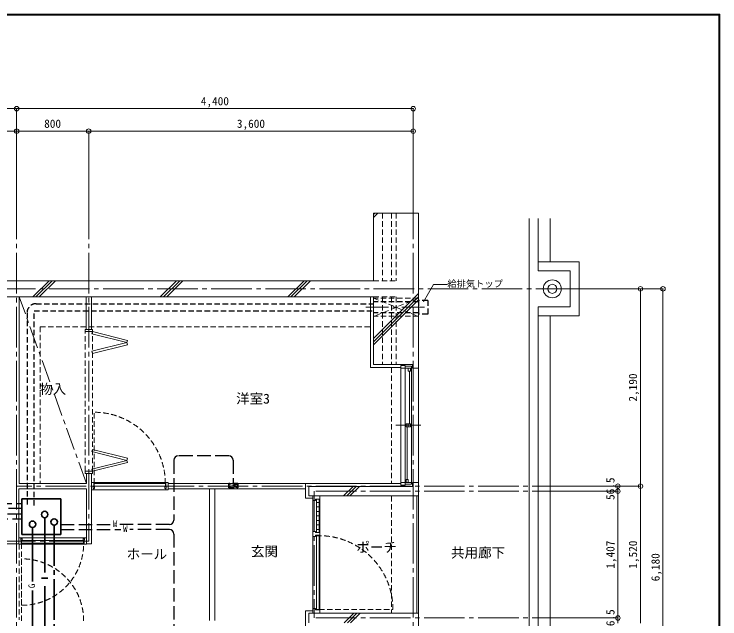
# Model space of a CAD drawing. Units: millimetres at full size, sheet at 1:50. Extents: x -9674 to 9699, y -6794 to 6791.
# Drawn here: x 1870 to 9699, y 78 to 6791 of the extents above; entities that cross this region are included whole.
import ezdxf
from ezdxf.enums import TextEntityAlignment as Align

# ---------------------------------------------------------------- set-up
doc = ezdxf.new("R2010")
doc.units = ezdxf.units.MM
doc.header["$LTSCALE"] = 50
doc.header["$PDMODE"] = 32
doc.header["$PDSIZE"] = 50
for name, pattern in [('CHAIN1', [8, 5, -1, 1, -1]), ('CHAIN2', [12, 9, -1, 1, -1]), ('DASHED1', [1.8, 1.2, -0.6]), ('DASHED3', [4, 3, -1])]:
    doc.linetypes.add(name, pattern=pattern)
for name, color, linetype, lineweight in [('0-0_図面枠', 7, 'Continuous', 9), ('1-0_芯', 134, 'CHAIN2', 9), ('1-1_躯体', 134, 'Continuous', 9), ('1-2_間仕切', 134, 'Continuous', 9), ('1-3_建具', 134, 'Continuous', 9), ('1-5_設備', 134, 'Continuous', 9), ('1-6_ﾊﾞﾙｺﾆｰ・階段', 134, 'Continuous', 9), ('1-7_その他', 134, 'DASHED1', 9), ('1-8_ハッチ', 134, 'Continuous', 9), ('1-B_寸法', 134, 'Continuous', 9), ('1-C_梁', 134, 'DASHED1', 9), ('2-2', 5, 'DASHED3', 25), ('2-3_建具', 4, 'Continuous', 35), ('2-7_その他', 7, 'Continuous', 25), ('2-9_金物', 1, 'CHAIN2', 35), ('2-A_文字', 6, 'Continuous', 35), ('2-B_寸法', 4, 'Continuous', 35), ('2-C', 2, 'DASHED1', 25)]:
    doc.layers.add(name, color=color, linetype=linetype, lineweight=lineweight)
doc.layers.add('1-A_文字', color=134, linetype='Continuous')
doc.styles.add('ＭＳ ゴシック', font='')
doc.styles.get('ＭＳ ゴシック').set_extended_font_data('MS Gothic')

msp = doc.modelspace()

# ---------------------------------------------------------------- linework, layer by layer
at = {"layer": '0-0_図面枠'}
for p, q in [((9697.16, 6789.66), (-9672.16, 6789.66)), ((9695.4, 6787.9), (-9670.4, 6787.9)), ((-9668.64, 6786.14), (9693.64, 6786.14)), ((9691.87, 6784.38), (-9666.87, 6784.38)), ((9690.11, 6782.61), (-9665.11, 6782.61)), ((9688.35, 6780.85), (-9663.35, 6780.85)), ((9688.35, -6783.35), (9688.35, 6780.85)), ((9690.11, -6785.11), (9690.11, 6782.61)), ((9691.87, -6786.88), (9691.87, 6784.38)), ((9693.64, 6786.14), (9693.64, -6788.64)), ((9695.4, -6790.4), (9695.4, 6787.9)), ((9697.16, -6792.16), (9697.16, 6789.66))]:
    msp.add_line(p, q, dxfattribs=at)
msp.add_lwpolyline([(9698.92, -6793.93), (9698.92, 6791.43), (-9673.92, 6791.43)], dxfattribs=at)
at = {"layer": '1-0_芯'}
for p, q in [((1897.5, 4741.87), (1897.5, -3438.13)), ((2697.5, 4741.87), (2697.5, 941.87)), ((6297.5, 4741.87), (6297.5, -3438.13)), ((-8542.5, 3741.87), (8067.5, 3741.87)), ((8067.5, 1551.87), (1897.5, 1551.87)), ((5197.5, 1495.37), (5197.5, 88.37)), ((8067.5, 1495.37), (5197.5, 1495.37)), ((-8542.5, 941.87), (2697.5, 941.87)), ((8067.5, 88.37), (5197.5, 88.37))]:
    msp.add_line(p, q, dxfattribs=at)
at = {"layer": '1-1_躯体'}
for p, q in [((5857.5, 4581.87), (6357.5, 4581.87)), ((5857.5, 4581.87), (5857.5, 3831.87)), ((6357.5, 4581.87), (6357.5, 2861.85)), ((-6742.5, 3831.87), (5857.5, 3831.87)), ((6287.5, 2901.85), (5857.5, 2901.85)), ((6287.5, 2901.85), (6287.5, 2861.85)), ((6287.5, 2861.85), (6357.5, 2861.85)), ((6287.5, 1547.87), (6287.5, 1591.85)), ((6287.5, 1547.87), (5137.5, 1547.87)), ((6357.5, 140.87), (6357.5, -4.15))]:
    msp.add_line(p, q, dxfattribs=at)
at = {"layer": '1-1_躯体', "linetype": 'DASHED1'}
for p, q in [((5957.5, 4581.87), (5957.5, 3831.87)), ((6057.5, 4581.87), (6057.5, 3831.87)), ((6107.5, 4581.87), (6107.5, 3831.87)), ((5857.5, 3831.87), (6107.5, 3831.87)), ((5857.5, 3651.87), (6107.5, 3651.87)), ((5957.5, 3651.87), (5957.5, 2901.85)), ((6057.5, 3651.87), (6057.5, 2901.85)), ((6107.5, 3651.87), (6107.5, 2901.85))]:
    msp.add_line(p, q, dxfattribs=at)
at = {"layer": '1-1_躯体'}
for points in [[(-6742.5, 3651.87), (5857.5, 3651.87), (5857.5, 2901.85)], [(6287.5, 1591.85), (6357.5, 1591.85), (6357.5, 1442.87)], [(6357.5, 1442.87), (5137.5, 1442.87), (5137.5, 1547.87)], [(6357.5, 140.87), (5137.5, 140.87), (5137.5, 35.87)]]:
    msp.add_lwpolyline(points, dxfattribs=at)
at = {"layer": '1-2_間仕切'}
for p, q in [((1927.5, 3651.87), (1927.5, 1581.87)), ((2667.5, 3651.87), (2667.5, 3291.87)), ((2727.5, 3651.87), (2727.5, 3291.87)), ((2671.5, 1581.87), (2671.5, 1691.87)), ((2727.5, 1691.87), (2727.5, 1581.87)), ((1927.5, 1581.87), (2671.5, 1581.87)), ((5102.5, 1582.87), (3577.5, 1582.87)), ((1923.5, 1521.87), (2671.5, 1521.87)), ((1923.5, 1521.87), (1923.5, 911.87)), ((2671.5, 1521.87), (2671.5, 911.87)), ((2727.5, 1521.87), (2727.5, 911.87)), ((5102.5, 1521.87), (3577.5, 1521.87)), ((967.5, 911.87), (1923.5, 911.87)), ((2671.5, 911.87), (2727.5, 911.87))]:
    msp.add_line(p, q, dxfattribs=at)
at = {"layer": '1-3_建具'}
for p, q in [((2660, 3291.87), (2660, 3266.87)), ((2740, 3291.87), (2660, 3291.87)), ((2740, 3291.87), (2740, 3266.87)), ((2740, 3266.87), (2660, 3266.87)), ((2733.94, 3242.62), (2740, 3266.87)), ((2733.94, 3048.59), (3121.99, 3145.6)), ((3121.99, 3145.6), (3128.06, 3121.35)), ((3128.06, 3121.35), (2740, 3024.33)), ((2733.94, 3048.59), (2740, 3024.33)), ((6160.5, 2891.85), (6160.5, 2861.85)), ((6160.5, 2891.85), (6161.53, 2891.85)), ((6160.5, 2891.85), (6207.5, 2891.85)), ((6160.5, 1591.85), (6160.5, 2861.85)), ((6160.5, 2861.85), (6207.5, 2861.85)), ((6207.5, 2891.85), (6207.5, 2861.85)), ((6277.5, 2881.85), (6207.5, 2881.85)), ((6207.5, 2861.85), (6277.5, 2861.85)), ((6207.5, 2846.85), (6207.5, 2861.85)), ((6207.5, 2846.85), (6207.5, 1606.85)), ((6242.5, 2826.85), (6242.5, 2861.85)), ((6266.5, 2826.85), (6242.5, 2826.85)), ((6254.5, 2244.35), (6254.5, 2826.85)), ((6266.5, 2826.85), (6266.5, 2861.85)), ((6277.5, 2881.85), (6277.5, 2846.85)), ((6277.5, 2846.85), (6277.5, 1606.85)), ((6357.5, 1591.85), (6357.5, 2861.85)), ((6380.98, 2226.85), (6104.02, 2226.85)), ((6266.5, 2244.35), (6218.5, 2244.35)), ((6218.5, 2244.35), (6218.5, 2209.35)), ((6266.5, 2209.35), (6218.5, 2209.35)), ((6230.5, 2209.35), (6230.5, 1626.85)), ((6242.5, 2244.35), (6242.5, 2209.35)), ((6266.5, 2244.35), (6266.5, 2209.35)), ((2733.94, 1935.15), (2740, 1959.4)), ((3128.06, 1862.39), (2740, 1959.4)), ((2733.94, 1935.15), (3121.99, 1838.14)), ((3121.99, 1838.14), (3128.06, 1862.39)), ((2733.94, 1741.12), (2740, 1716.87)), ((2740, 1691.87), (2660, 1691.87)), ((2740, 1716.87), (2740, 1691.87)), ((2727.5, 1591.87), (2727.5, 1511.87)), ((2727.5, 1591.87), (2752.5, 1591.87)), ((2757.5, 1551.87), (2757.5, 1581.87)), ((2757.5, 1581.87), (3547.5, 1581.87)), ((3547.5, 1581.87), (3547.5, 1551.87)), ((3552.5, 1546.87), (3552.5, 1591.87)), ((6160.5, 1591.85), (6207.5, 1591.85)), ((6160.5, 1561.85), (6160.5, 1591.85)), ((6207.5, 1606.85), (6207.5, 1591.85)), ((6207.5, 1591.85), (6277.5, 1591.85)), ((6207.5, 1561.85), (6207.5, 1591.85)), ((6277.5, 1571.85), (6207.5, 1571.85)), ((6218.5, 1626.85), (6218.5, 1591.85)), ((6277.5, 1571.85), (6277.5, 1606.85)), ((2727.5, 1511.87), (2752.5, 1511.87)), ((2747.5, 1546.87), (2762.5, 1546.87)), ((2747.5, 1526.87), (2747.5, 1546.87)), ((2762.5, 1526.87), (2747.5, 1526.87)), ((2752.5, 1526.87), (2752.5, 1511.87)), ((3552.5, 1511.87), (2752.5, 1511.87)), ((3547.5, 1551.87), (2757.5, 1551.87)), ((2762.5, 1546.87), (2762.5, 1526.87)), ((3542.5, 1546.87), (3542.5, 1526.87)), ((3557.5, 1546.87), (3542.5, 1546.87)), ((3557.5, 1526.87), (3542.5, 1526.87)), ((3552.5, 1526.87), (3552.5, 1511.87)), ((3552.5, 1511.87), (3577.5, 1511.87)), ((3557.5, 1546.87), (3557.5, 1526.87)), ((6160.5, 1561.85), (6161.53, 1561.85)), ((6160.5, 1561.85), (6207.5, 1561.85)), ((5182.5, 1442.87), (5182.5, 1391.87)), ((5182.5, 1427.87), (5182.5, 1406.87)), ((5262.5, 1406.87), (5262.5, 1442.87)), ((5212.5, 1391.87), (5182.5, 1391.87)), ((5182.5, 1046.87), (5182.5, 1391.87)), ((5222.5, 1036.87), (5222.5, 1406.87)), ((5222.5, 1371.87), (5252.5, 1371.87)), ((5252.5, 1036.87), (5252.5, 1406.87)), ((5262.5, 1406.87), (5262.5, 1036.87)), ((5222.5, 1321.87), (5252.5, 1321.87)), ((5222.5, 1271.87), (5252.5, 1271.87)), ((5222.5, 1221.87), (5252.5, 1221.87)), ((5222.5, 1171.87), (5252.5, 1171.87)), ((5222.5, 1121.87), (5252.5, 1121.87)), ((5182.5, 1046.87), (5182.5, 991.87)), ((5222.5, 1071.87), (5252.5, 1071.87)), ((1943.5, 971.87), (1958.5, 971.87)), ((1943.5, 951.87), (1943.5, 971.87)), ((1943.5, 951.87), (1958.5, 951.87)), ((1948.5, 976.87), (1948.5, 971.87)), ((1948.5, 976.87), (2646.5, 976.87)), ((1948.5, 951.87), (1948.5, 906.87)), ((1953.5, 916.87), (1953.5, 946.87)), ((2641.5, 946.87), (1953.5, 946.87)), ((1958.5, 951.87), (1958.5, 971.87)), ((2636.5, 951.87), (2636.5, 971.87)), ((2651.5, 971.87), (2636.5, 971.87)), ((2651.5, 951.87), (2636.5, 951.87)), ((2641.5, 916.87), (2641.5, 946.87)), ((2646.5, 976.87), (2646.5, 971.87)), ((2646.5, 976.87), (2671.5, 976.87)), ((2646.5, 951.87), (2646.5, 906.87)), ((2651.5, 951.87), (2651.5, 971.87)), ((5212.5, 991.87), (5182.5, 991.87)), ((5182.5, 991.87), (5182.5, 191.87)), ((5212.5, 991.87), (5212.5, 1006.87)), ((5222.5, 181.87), (5222.5, 1001.87)), ((5252.5, 1001.87), (5222.5, 1001.87)), ((5252.5, 181.87), (5252.5, 1001.87)), ((5262.5, 176.87), (5262.5, 1006.87)), ((1948.5, 906.87), (1923.5, 906.87)), ((2646.5, 906.87), (1948.5, 906.87)), ((1953.5, 916.87), (2641.5, 916.87)), ((2646.5, 906.87), (2671.5, 906.87)), ((2671.5, 916.87), (2671.5, 906.87)), ((5212.5, 191.87), (5182.5, 191.87)), ((5182.5, 140.87), (5182.5, 191.87)), ((5182.5, 155.87), (5182.5, 176.87)), ((5252.5, 181.87), (5222.5, 181.87)), ((5262.5, 176.87), (5262.5, 140.87))]:
    msp.add_line(p, q, dxfattribs=at)
at = {"layer": '1-3_建具', "linetype": 'DASHED1'}
for p, q in [((2660, 1716.87), (2660, 3266.87)), ((2740, 1716.87), (2740, 3266.87)), ((2757.5, 1581.87), (2757.5, 2371.87)), ((1953.5, 916.87), (1953.5, 228.87)), ((1953.5, 56.87), (1953.5, 744.87)), ((5252.5, 181.87), (6072.5, 181.87))]:
    msp.add_line(p, q, dxfattribs=at)
at = {"layer": '1-3_建具'}
for points in [[(2733.94, 3242.62), (3121.99, 3145.6), (3128.06, 3169.85), (2740, 3266.87)], [(2733.94, 1741.12), (3121.99, 1838.14), (3128.06, 1813.88), (2740, 1716.87)], [(2740, 1716.87), (2660, 1716.87), (2660, 1691.87)], [(2752.5, 1546.87), (2752.5, 1591.87), (3552.5, 1591.87)], [(3552.5, 1591.87), (3577.5, 1591.87), (3577.5, 1511.87)], [(6218.5, 1626.85), (6242.5, 1626.85), (6242.5, 1591.85)], [(5212.5, 1391.87), (5212.5, 1406.87), (5262.5, 1406.87)], [(5182.5, 1046.87), (5212.5, 1046.87), (5212.5, 1036.87), (5262.5, 1036.87)], [(5212.5, 1006.87), (5262.5, 1006.87), (5262.5, 1036.87)], [(1948.5, 976.87), (1923.5, 976.87), (1923.5, 906.87)], [(5212.5, 191.87), (5212.5, 176.87), (5262.5, 176.87)]]:
    msp.add_lwpolyline(points, dxfattribs=at)
at = {"layer": '1-3_建具', "linetype": 'DASHED1'}
for centre, radius, start, end in [((2757.5, 1581.87), 790, 360, 90), ((5252.5, 181.87), 820, 0, 90), ((1953.5, 916.87), 688, 270, 0), ((1953.5, 56.87), 688, 0, 90)]:
    msp.add_arc(centre, radius, start, end, dxfattribs=at)
at = {"layer": '1-5_設備'}
for p, q in [((4037.5, 1521.87), (4037.5, 61.87)), ((4097.5, 1521.87), (4097.5, 61.87))]:
    msp.add_line(p, q, dxfattribs=at)
at = {"layer": '1-6_ﾊﾞﾙｺﾆｰ・階段'}
for p, q in [((7582.5, 4522.85), (7582.5, -546.12)), ((7682.5, 3941.87), (7682.5, 4522.85)), ((7817.5, 4041.87), (7817.5, 4522.85)), ((7682.5, 4041.87), (8137.5, 4041.87)), ((8137.5, 3441.87), (8137.5, 4041.87)), ((7682.5, 3941.87), (8037.5, 3941.87)), ((8037.5, 3541.87), (8037.5, 3941.87)), ((7682.5, 3541.87), (8037.5, 3541.87)), ((7682.5, -515.06), (7682.5, 3541.87)), ((7682.5, 3441.87), (8137.5, 3441.87)), ((7817.5, -473.13), (7817.5, 3441.87)), ((6337.5, 1442.87), (6337.5, 140.87)), ((6357.5, 1442.87), (6357.5, 140.87))]:
    msp.add_line(p, q, dxfattribs=at)
for radius in [100, 50]:
    msp.add_circle((7840, 3741.87), radius, dxfattribs=at)
at = {"layer": '1-7_その他', "linetype": 'CHAIN1'}
for p, q in [((2671.5, 1581.87), (1927.5, 3651.87)), ((6422.5, 3536.87), (5722.5, 3536.87))]:
    msp.add_line(p, q, dxfattribs=at)
at = {"layer": '1-7_その他'}
for p in [(6357.5, 3636.87), (6357.5, 3436.87)]:
    msp.add_line(p, (5857.5, 3436.87), dxfattribs=at)
msp.add_lwpolyline([(6357.5, 3636.87), (5857.5, 3636.87), (6357.5, 3436.87)], dxfattribs=at)
at = {"layer": '1-8_ハッチ'}
for p, q in [((5857.5, 4532.93), (5906.44, 4581.87)), ((5857.5, 4568.29), (5871.08, 4581.87)), ((2077.3, 3651.87), (2257.3, 3831.87)), ((2112.66, 3651.87), (2292.66, 3831.87)), ((2148.01, 3651.87), (2328.01, 3831.87)), ((3491.51, 3651.87), (3671.51, 3831.87)), ((3526.87, 3651.87), (3706.87, 3831.87)), ((3562.22, 3651.87), (3742.22, 3831.87)), ((4905.73, 3651.87), (5085.73, 3831.87)), ((4941.08, 3651.87), (5121.08, 3831.87)), ((4976.44, 3651.87), (5156.44, 3831.87)), ((5857.5, 3189.43), (6357.5, 3689.43)), ((5822.5, 3651.87), (5822.5, 2868.85)), ((5857.5, 3154.07), (6357.5, 3654.07)), ((5857.5, 3118.72), (6357.5, 3618.72)), ((6160.5, 2868.85), (5822.5, 2868.85)), ((5102.5, 1417.87), (5102.5, 1582.87)), ((5102.5, 1582.87), (6160.5, 1582.87)), ((5525.15, 1442.87), (5630.15, 1547.87)), ((5560.51, 1442.87), (5665.51, 1547.87)), ((5595.87, 1442.87), (5700.87, 1547.87)), ((5102.5, 1417.87), (5182.5, 1417.87)), ((5102.5, 165.87), (5182.5, 165.87)), ((5102.5, 165.87), (5102.5, 0.87)), ((5532.37, 35.87), (5637.37, 140.87)), ((5567.72, 35.87), (5672.72, 140.87)), ((5603.08, 35.87), (5708.08, 140.87))]:
    msp.add_line(p, q, dxfattribs=at)
at = {"layer": '1-B_寸法'}
for p, q in [((-2602.5, 5741.87), (1897.5, 5741.87)), ((1897.5, 5741.87), (1897.5, 4741.87)), ((1897.5, 5741.87), (6297.5, 5741.87)), ((6297.5, 5741.87), (6297.5, 4741.87)), ((997.5, 5491.87), (1897.5, 5491.87)), ((1897.5, 5491.87), (2697.5, 5491.87)), ((2697.5, 5491.87), (2697.5, 4741.87)), ((2697.5, 5491.87), (6297.5, 5491.87)), ((8067.5, 3741.87), (9067.5, 3741.87)), ((8817.5, 3741.87), (8817.5, 1551.87)), ((9067.5, 3741.87), (9067.5, -2438.13)), ((8067.5, 1551.87), (8817.5, 1551.87)), ((8067.5, 1495.37), (8567.5, 1495.37)), ((8817.5, 1551.87), (8817.5, 31.87)), ((8067.5, 88.37), (8567.5, 88.37)), ((8567.5, 31.87), (8567.5, 88.37))]:
    msp.add_line(p, q, dxfattribs=at)
msp.add_lwpolyline([(8567.5, 88.37), (8567.5, 1495.37), (8567.5, 1551.87)], dxfattribs=at)
for p in [(1897.5, 5741.87), (6297.5, 5741.87), (1897.5, 5491.87), (2697.5, 5491.87), (6297.5, 5491.87), (8817.5, 3741.87), (9067.5, 3741.87), (8567.5, 1551.87), (8817.5, 1551.87), (8567.5, 1495.37), (8567.5, 88.37)]:
    msp.add_point(p, dxfattribs=at)
at = {"layer": '1-C_梁'}
for p, q in [((2157.5, 3321.87), (2157.5, 1581.87)), ((2157.5, 3321.87), (5822.5, 3321.87)), ((6057.5, 2868.85), (6057.5, 1582.87)), ((6057.5, 1442.87), (6057.5, 140.87)), ((1927.5, 906.87), (1927.5, 66.87))]:
    msp.add_line(p, q, dxfattribs=at)
at = {"layer": '2-2'}
for p, q in [((4251.35, 1888.56), (3692.09, 1888.56)), ((3642.09, 1838.56), (3642.09, 1175.28)), ((4301.35, 1838.56), (4301.35, 1582.87)), ((-106.76, 1360.7), (1954.55, 1360.7)), ((7.59, 1305.75), (1954.55, 1305.75)), ((1396.23, 1242.63), (1954.55, 1242.63)), ((1451.19, 1187.68), (1954.55, 1187.68)), ((2387.05, 1125.28), (2939.37, 1125.28)), ((3592.09, 1125.28), (3039.37, 1125.28)), ((2387.05, 1070.32), (3053.72, 1070.32)), ((3592.09, 1070.32), (3153.72, 1070.32)), ((3642.09, 1020.32), (3642.09, -233.41))]:
    msp.add_line(p, q, dxfattribs=at)
at = {"layer": '2-2', "color": 4, "linetype": 'DASHED1', "lineweight": 35}
for p, q in [((4351.35, 1582.87), (4251.35, 1532.87)), ((4351.35, 1532.87), (4251.35, 1582.87)), ((4251.35, 1532.87), (4251.35, 1582.87)), ((4351.35, 1582.87), (4251.35, 1582.87)), ((4351.35, 1532.87), (4351.35, 1582.87)), ((4251.35, 1532.87), (4351.35, 1532.87))]:
    msp.add_line(p, q, dxfattribs=at)
at = {"layer": '2-2', "linetype": 'Continuous'}
for centre, start, end in [((3692.09, 1838.56), 90, 180), ((4251.35, 1838.56), 0, 90), ((3592.09, 1175.28), 270, 0), ((3592.09, 1020.32), 0, 90)]:
    msp.add_arc(centre, 50, start, end, dxfattribs=at)
at = {"layer": '2-2', "color": 150}
msp.add_solid([(4351.35, 1532.87), (4251.35, 1532.87), (4351.35, 1582.87), (4251.35, 1582.87)], dxfattribs=at)
at = {"layer": '2-3_建具'}
for p, q in [((2074.31, 493.74), (2074.31, 1093)), ((2074.31, -56.05), (2074.31, 393.74))]:
    msp.add_line(p, q, dxfattribs=at)
msp.add_circle((2074.31, 1128.49), 35.49, dxfattribs=at)
at = {"layer": '2-7_その他', "lineweight": 9}
for p in [(6410.68, 3596.39), (6676, 3788.16)]:
    msp.add_line(p, (6521.4, 3788.16), dxfattribs=at)
at = {"layer": '2-9_金物'}
msp.add_line((2314.08, 1118.76), (2314.08, -2011.25), dxfattribs=at)
at = {"layer": '2-9_金物', "linetype": 'Continuous'}
msp.add_circle((2314.08, 1154.25), 35.49, dxfattribs=at)
at = {"layer": '2-A_文字'}
for p, q in [((2208.97, 593.49), (2208.97, 1201.34)), ((2243.39, 528.99), (2174.56, 528.99)), ((2208.97, -496.28), (2208.97, 441.08))]:
    msp.add_line(p, q, dxfattribs=at)
msp.add_circle((2208.97, 1236.83), 35.49, dxfattribs=at)
at = {"layer": '2-B_寸法'}
for p, q in [((1954.55, 1409.79), (2387.05, 1409.79)), ((1954.55, 1016.62), (1954.55, 1409.79)), ((2387.05, 1409.79), (2387.05, 1016.62)), ((2387.05, 1016.62), (1954.55, 1016.62))]:
    msp.add_line(p, q, dxfattribs=at)
at = {"layer": '2-C'}
for p, q in [((6357.5, 3611.87), (6357.5, 3461.87)), ((6457.5, 3611.87), (6357.5, 3611.87)), ((6457.5, 3611.87), (6457.5, 3461.87)), ((2113.37, 3576.87), (5857.5, 3576.87)), ((6357.5, 3596.87), (5857.5, 3596.87)), ((2013.37, 3476.87), (2013.37, 1337.75)), ((2093.37, 1337.75), (2093.37, 3496.87)), ((2093.37, 3496.87), (5857.5, 3496.87)), ((6357.5, 3476.87), (5857.5, 3476.87)), ((6457.5, 3461.87), (6357.5, 3461.87))]:
    msp.add_line(p, q, dxfattribs=at)
msp.add_arc((2113.37, 3476.87), 100, 90, 180, dxfattribs=at)

# ---------------------------------------------------------------- texts
at = {"layer": '1-A_文字', "style": 'ＭＳ ゴシック'}
for s, p in [('物入', (2147.5, 2541.87)), ('洋室3', (4332.72, 2435.08)), ('ポーチ', (5666.14, 785.08)), ('玄関', (4496.79, 739.81)), ('共用廊下', (6716.24, 725.52)), ('ホール', (3118.15, 709.76))]:
    msp.add_text(s, height=110, dxfattribs=at).set_placement(p, align=Align.BOTTOM_LEFT)
at = {"layer": '1-B_寸法', "style": 'ＭＳ ゴシック'}
for s, p in [('4,400', (3941.25, 5751.87)), ('800', (2203.75, 5501.87)), ('3,600', (4341.25, 5501.87))]:
    msp.add_text(s, height=91.64, dxfattribs=at).set_placement(p, align=Align.BOTTOM_LEFT)
for s, p in [('2,190', (8807.5, 2490.62)), ('56.5', (8557.5, 1398.62)), ('1,407', (8557.5, 635.62)), ('1,520', (8807.5, 635.62)), ('6,180', (9057.5, 495.62)), ('56.5', (8557.5, -64.88))]:
    msp.add_text(s, height=91.64, rotation=90, dxfattribs=at).set_placement(p, align=Align.BOTTOM_LEFT)
at = {"layer": '2-2', "color": 7, "style": 'ＭＳ ゴシック'}
for p in [(2964.37, 1075.28), (3078.72, 1020.32)]:
    msp.add_text('W', height=73.31, dxfattribs=at).set_placement(p, align=Align.BOTTOM_LEFT)
at = {"layer": '2-3_建具', "color": 7, "style": 'ＭＳ ゴシック'}
msp.add_text('G', height=73.31, rotation=90, dxfattribs=at).set_placement((2124.31, 418.74), align=Align.BOTTOM_LEFT)
at = {"layer": '2-7_その他', "style": 'ＭＳ ゴシック'}
msp.add_text('給排気トップ', height=73.31, dxfattribs=at).set_placement((6676.62, 3739.22), align=Align.BOTTOM_LEFT)

doc.saveas('drawing.dxf')
